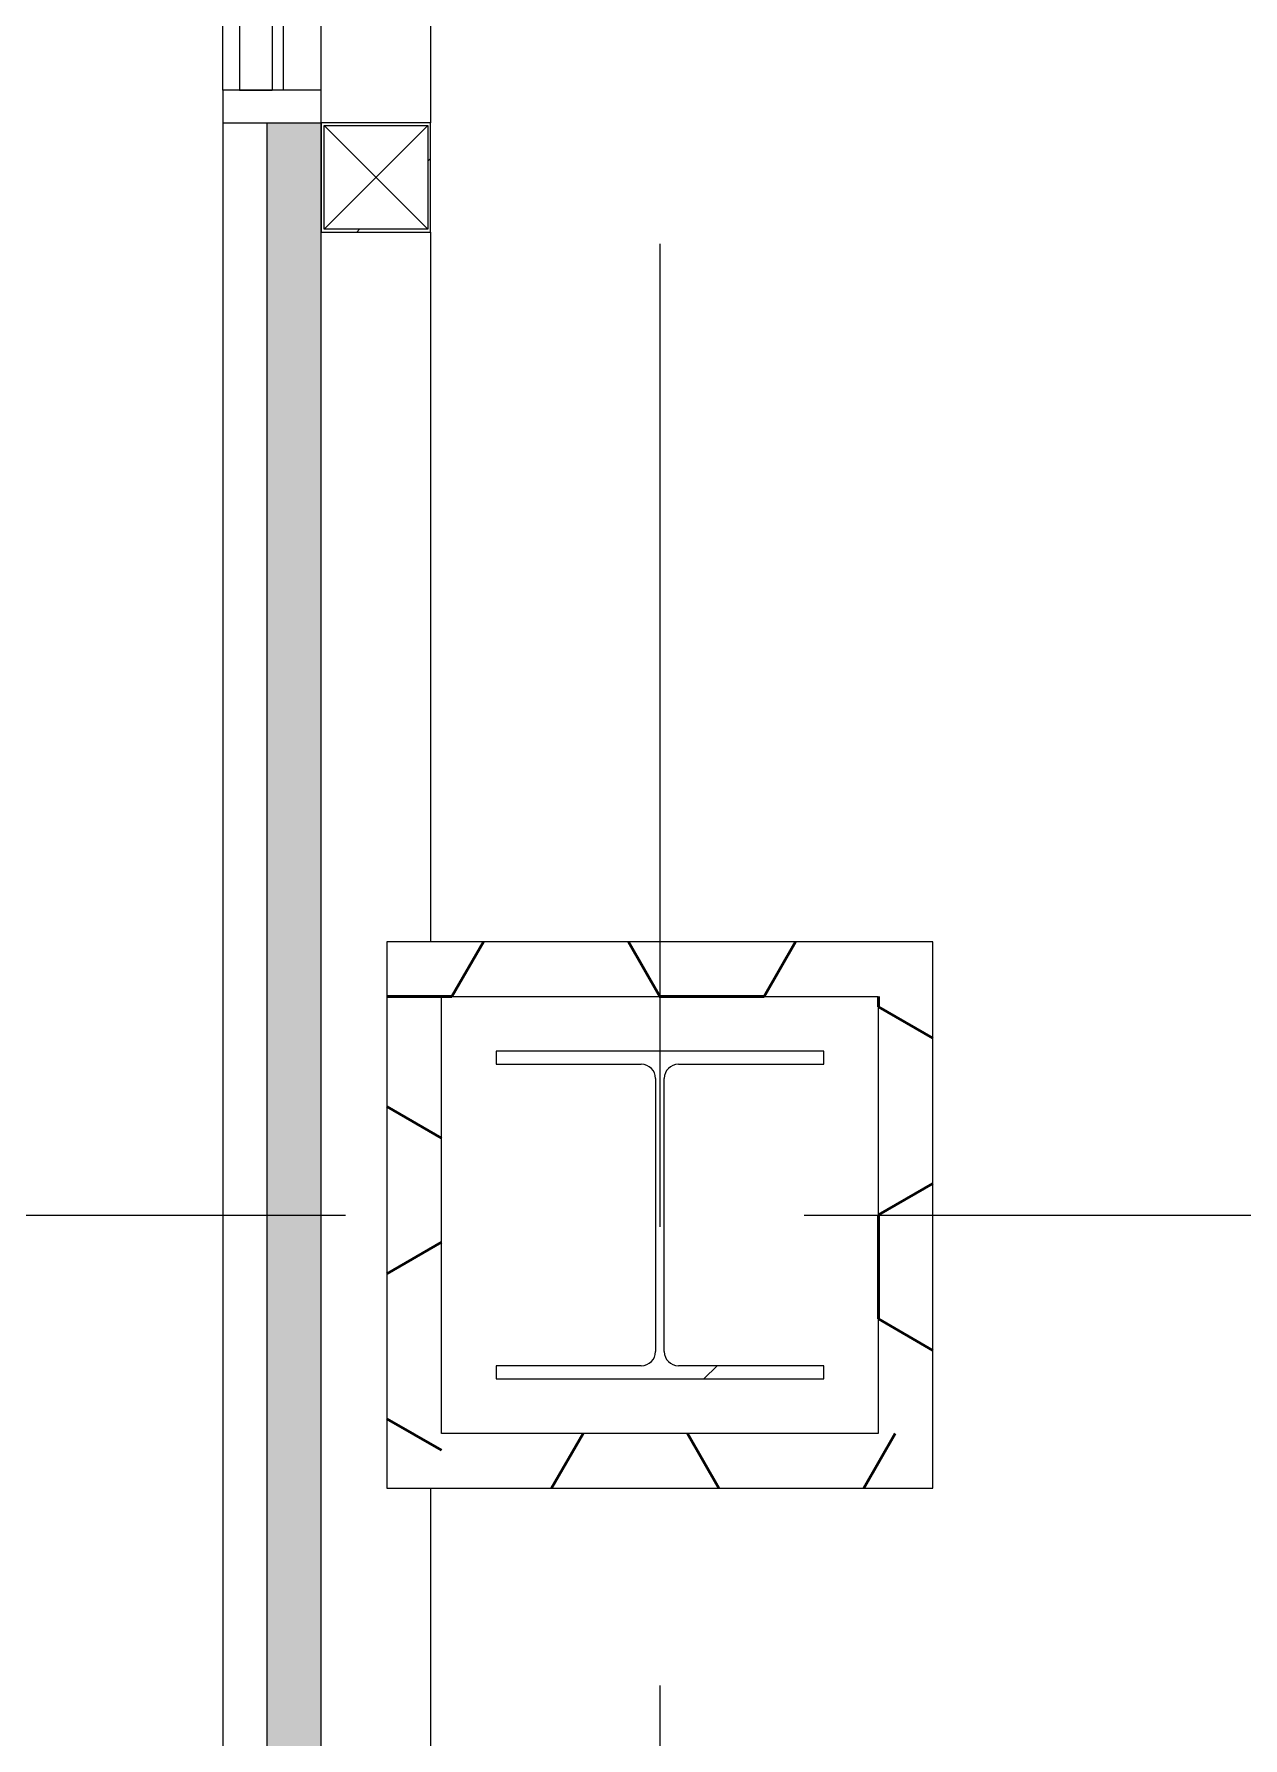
# Model space of a CAD drawing. Header units: millimetres. Extents: x -76261 to 649593, y -304265 to 60256.
# Drawn here: x 128527 to 129634, y -11079 to -9519 of the extents above; entities that cross this region are included whole.
import ezdxf

# ---------------------------------------------------------------- set-up
doc = ezdxf.new("R2010")
doc.units = ezdxf.units.MM
doc.header["$LTSCALE"] = 2000
doc.header["$MEASUREMENT"] = 0
doc.linetypes.add('Centre', pattern=[6.9, 4, -0.7, 1.5, -0.7])
doc.layers.get('0').update_dxf_attribs({"linetype": 'CONTINUOUS'})
for name, color, linetype, lineweight in [('A-GLAZ', 8, 'CONTINUOUS', 15), ('A-WALL', 8, 'CONTINUOUS', 15), ('A-WALL-PATT', 8, 'CONTINUOUS', 50), ('I-WALL', 8, 'CONTINUOUS', 15), ('S-BEAM', 12, 'CONTINUOUS', 15), ('S-COLS', 8, 'CONTINUOUS', 15), ('S-GRID', 14, 'CONTINUOUS', 15)]:
    doc.layers.add(name, color=color, linetype=linetype, lineweight=lineweight)

# ---------------------------------------------------------------- blocks, each defined once
blk = doc.blocks.new('AD_UK Beams-Column - SC2-300_300_8_12-V83-3rd FLOOR PLAN')
at = {"layer": 'S-COLS'}
h = blk.add_hatch(dxfattribs=at)
h.set_pattern_fill('FP_85', color=256, style=0, pattern_type=2)
h.set_pattern_definition([(45, (84092.53, 52601.64), (-371.231, 371.231), []), (45, (84092.53, 53164.14), (-371.231, 371.231), [])])
h.paths.add_polyline_path([(-150, -150), (150, -150), (150, -138), (17, -138), (7.8, -134.2), (4, -125), (4, 125), (7.8, 134.2), (17, 138), (150, 138), (150, 150), (-150, 150), (-150, 138), (-17, 138), (-7.8, 134.2), (-4, 125), (-4, -125), (-7.8, -134.2), (-17, -138), (-150, -138)], flags=0)
for p, q in [((150, 150), (-150, 150)), ((-150, 150), (-150, 138)), ((150, 138), (150, 150)), ((-150, 138), (-17, 138)), ((-4, 125), (-4, -125)), ((4, -125), (4, 125)), ((17, 138), (150, 138)), ((-17, -138), (-150, -138)), ((-150, -138), (-150, -150)), ((150, -138), (17, -138)), ((150, -150), (150, -138)), ((-150, -150), (150, -150))]:
    blk.add_line(p, q, dxfattribs=at)
for centre, start, end in [((-17, 125), 0, 90), ((17, 125), 90, 180), ((-17, -125), 270, 0), ((17, -125), 180, 270)]:
    blk.add_arc(centre, 13, start, end, dxfattribs=at)
blk = doc.blocks.new('LS-Office-S_rvt-1-3rd FLOOR PLAN')
blk.add_blockref('AD_UK Beams-Column - SC2-300_300_8_12-V83-3rd FLOOR PLAN', (-84092.5, -52601.6))
blk = doc.blocks.new('WPVC-1500x2000 - WPVC-2000X2000-V1-3rd FLOOR PLAN')
at = {"layer": 'A-GLAZ'}
h = blk.add_hatch(dxfattribs=at)
h.set_pattern_fill('FP_9', color=256, style=0, pattern_type=2)
h.set_pattern_definition([(333.435, (50706, -86237.8), (1524.001, 0.0014), [532.463, -2875.304]), (333.435, (50706, -84713.8), (1524.001, 0.0014), [532.463, -2875.304]), (333.435, (51000.4, -86967.34), (1524.001, 0.0014), [532.463, -2875.304]), (333.435, (51000.4, -85443.34), (1524.001, 0.0014), [532.463, -2875.304]), (333.435, (50896.5, -86856.9), (1524.001, 0.0014), [532.463, -2875.304]), (333.435, (50896.5, -85332.9), (1524.001, 0.0014), [532.463, -2875.304]), (333.435, (51491.7, -86744.36), (1524.001, 0.0014), [258.802, -3148.965]), (333.435, (51491.7, -85220.36), (1524.001, 0.0014), [258.802, -3148.965]), (333.435, (51399.6, -86670.75), (1524.001, 0.0014), [532.463, -2875.304]), (333.435, (51399.6, -85146.75), (1524.001, 0.0014), [532.463, -2875.304]), (333.435, (51465.7, -86683.74), (1524.001, 0.0014), [532.463, -2875.304]), (333.435, (51465.7, -85159.74), (1524.001, 0.0014), [532.463, -2875.304]), (333.435, (51175.6, -86068.9), (1524.001, 0.0014), [532.463, -2875.304]), (333.435, (51175.6, -84544.9), (1524.001, 0.0014), [532.463, -2875.304]), (333.435, (51253.5, -86081.9), (1524.001, 0.0014), [532.463, -2875.304]), (333.435, (51253.5, -84557.9), (1524.001, 0.0014), [532.463, -2875.304]), (333.435, (51309.7, -86085.4), (1524.001, 0.0014), [532.463, -2875.304]), (333.435, (51309.7, -84561.4), (1524.001, 0.0014), [532.463, -2875.304])])
h.paths.add_polyline_path([(-970, 0), (-970, -10), (970, -10), (970, 0), (817.4, 0)], flags=0)
for p, q in [((-1000, 45), (-1000, -45)), ((-970, 45), (-1000, 45)), ((-970, 0), (-970, 45)), ((-970, 45), (970, 45)), ((-910, 30), (-970, 30)), ((-970, 30), (-970, 0)), ((-970, -10), (-970, 0)), ((970, 0), (-970, 0)), ((970, -10), (-970, -10)), ((-970, -45), (-970, -10)), ((-1000, -45), (-970, -45)), ((-970, -45), (970, -45))]:
    blk.add_line(p, q, dxfattribs=at)
blk = doc.blocks.new('PIPE 100X100X2_5 - PIPE 100X100X2_5-10935687-3rd FLOOR PLAN')
at = {"layer": 'S-BEAM'}
for p, q in [((805, -50), (155, -50)), ((1955, -50), (1305, -50)), ((4055, -50), (2055, -50))]:
    blk.add_line(p, q, dxfattribs=at)
blk = doc.blocks.new('PIPE 100X100X2_5 - PIPE 100X100X2_5-10904688-3rd FLOOR PLAN')
at = {"layer": 'S-BEAM'}
for p, q in [((-61895, -58414.1), (-61990, -58509.1)), ((-61895, -58509.1), (-61990, -58414.1))]:
    blk.add_line(p, q, dxfattribs=at)
blk = doc.blocks.new('Xrexf_Office')
at = {"layer": 'A-WALL-PATT'}
h = blk.add_hatch(dxfattribs=at)
h.set_pattern_fill('FP_2', color=256, style=0, pattern_type=2)
h.set_pattern_definition([(270, (128700, -11700), (82.489, -142.875), [95.25, -190.5]), (30, (128700, -11700), (82.4889, 142.875), [95.25, -190.5]), (330, (128700, -11700), (164.9779, 7e-05), [0, -190.5, 95.25, 0])])
h.paths.add_polyline_path([(128740, -16560), (128790, -16560), (128790, -15810), (128740, -15810), (128740, -16071.1)], flags=0)
h.paths.add_polyline_path([(128740, -15760), (128790, -15760), (128790, -13600), (128740, -13600), (128740, -14887)], flags=0)
h.paths.add_polyline_path([(128790, -11600), (128790, -9600), (128740, -9600), (128740, -11600), (128745, -11600)], flags=0)
h.paths.add_polyline_path([(128790, -7600), (128790, -6850), (128740, -6850), (128740, -7600), (128745, -7600)], flags=0)
h = blk.add_hatch(dxfattribs=at)
h.set_pattern_fill('FP_62', color=256, style=0, pattern_type=2)
h.set_pattern_definition([(0, (129100, -10400), (142.875, 82.49), [95.25, -190.5]), (120, (129100, -10400), (-142.875, 82.49), [95.25, -190.5]), (60, (129100, -10400), (-7e-05, 164.978), [0, -190.5, 95.25, 0])])
h.paths.add_polyline_path([(129300, -10400), (129350, -10400), (129350, -10350), (128850, -10350), (128850, -10400), (129235.8, -10400)], flags=0)
h = blk.add_hatch(dxfattribs=at)
h.set_pattern_fill('FP_63', color=256, style=0, pattern_type=2)
h.set_pattern_definition([(90, (128900, -10625), (-82.49, 142.875), [95.25, -190.5]), (210, (128900, -10625), (-82.49, -142.875), [95.25, -190.5]), (150, (128900, -10625), (-164.978, -7e-05), [0, -190.5, 95.25, 0])])
h.paths.add_polyline_path([(128900, -10850), (128900, -10400), (128850, -10400), (128850, -10850)], flags=0)
h = blk.add_hatch(dxfattribs=at)
h.set_pattern_fill('FP_65', color=256, style=0, pattern_type=2)
h.set_pattern_definition([(270, (129300, -10600), (82.49, -142.875), [95.25, -190.5]), (30, (129300, -10600), (82.49, 142.875), [95.25, -190.5]), (330, (129300, -10600), (164.978, 7e-05), [0, -190.5, 95.25, 0])])
h.paths.add_polyline_path([(129350, -10800), (129350, -10400), (129300, -10400), (129300, -10800)], flags=0)
h = blk.add_hatch(dxfattribs=at)
h.set_pattern_fill('FP_64', color=256, style=0, pattern_type=2)
h.set_pattern_definition([(180, (129125, -10800), (-142.875, -82.49), [95.25, -190.5]), (300, (129125, -10800), (142.875, -82.49), [95.25, -190.5]), (240, (129125, -10800), (7e-05, -164.978), [0, -190.5, 95.25, 0])])
h.paths.add_polyline_path([(129235.8, -10850), (129350, -10850), (129350, -10800), (128900, -10800), (128900, -10850)], flags=0)
at = {"layer": 'S-BEAM'}
h = blk.add_hatch(dxfattribs=at)
h.set_pattern_fill('FP_82', color=256, style=0, pattern_type=2)
h.set_pattern_definition([(45, (213192.53, 42001.64), (-106.06602, 106.06602), [])])
h.paths.add_polyline_path([(128890, -9700), (128890, -9600), (128790, -9600), (128790, -9700)], flags=0)
h.paths.add_polyline_path([(128887.5, -9697.5), (128792.5, -9697.5), (128792.5, -9602.5), (128887.5, -9602.5)], flags=0)
at = {"layer": 'A-WALL'}
for p, q in [((128700, -9600), (128700, -11600)), ((128740, -9600), (128740, -11600)), ((128790, -11600), (128790, -9600))]:
    blk.add_line(p, q, dxfattribs=at)
at = {"layer": 'I-WALL'}
for p, q in [((129350, -10350), (128850, -10350)), ((128850, -10350), (128850, -10850)), ((129350, -10850), (129350, -10350)), ((128900, -10400), (129300, -10400)), ((128900, -10800), (128900, -10400)), ((129300, -10400), (129300, -10800)), ((129300, -10800), (128900, -10800)), ((128850, -10850), (129350, -10850))]:
    blk.add_line(p, q, dxfattribs=at)
at = {"layer": 'S-BEAM'}
for p, q in [((128790, -9600), (128790, -9700)), ((128890, -9600), (128790, -9600)), ((128792.5, -9697.5), (128792.5, -9602.5)), ((128792.5, -9602.5), (128887.5, -9602.5)), ((128887.5, -9602.5), (128887.5, -9697.5)), ((128890, -9700), (128890, -9600)), ((128790, -9700), (128890, -9700)), ((128887.5, -9697.5), (128792.5, -9697.5))]:
    blk.add_line(p, q, dxfattribs=at)
at = {"layer": 'S-GRID', "linetype": 'Centre', "ltscale": 0.3}
for p, q in [((129100, 5529.3), (129100, -18843.9)), ((120952.1, -10600), (162139, -10600))]:
    blk.add_line(p, q, dxfattribs=at)
blk.add_blockref('LS-Office-S_rvt-1-3rd FLOOR PLAN', (213192.5, 42001.6))
at = {"layer": 'A-GLAZ', "rotation": 90}
blk.add_blockref('WPVC-1500x2000 - WPVC-2000X2000-V1-3rd FLOOR PLAN', (128745, -8600), dxfattribs=at)
at = {"layer": 'S-BEAM'}
for name, p, rotation in [('PIPE 100X100X2_5 - PIPE 100X100X2_5-10935687-3rd FLOOR PLAN', (128840, -11655), 90), ('PIPE 100X100X2_5 - PIPE 100X100X2_5-10904688-3rd FLOOR PLAN', (187301.6, -71592.5), 270)]:
    blk.add_blockref(name, p, dxfattribs=dict(at, rotation=rotation))

msp = doc.modelspace()

# ---------------------------------------------------------------- block references
at = {"linetype": 'ByBlock'}
msp.add_blockref('Xrexf_Office', (0, 0), dxfattribs=at)

doc.saveas('drawing.dxf')
